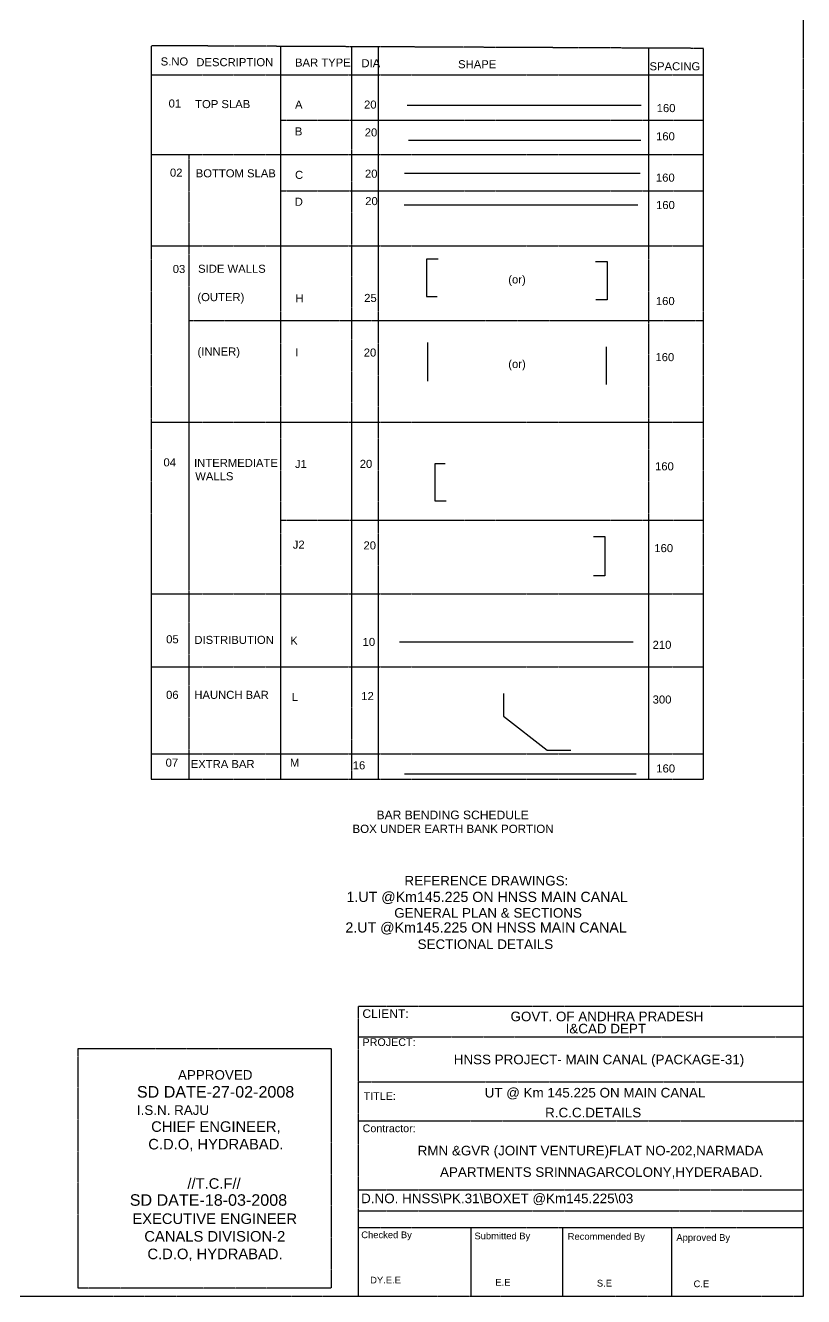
# Model space of a CAD drawing. Header units: millimetres. Extents: x -494 to 19383, y 2602 to 13183.
# Drawn here: x 15329 to 19383, y 2602 to 9225 of the extents above; entities that cross this region are included whole.
import ezdxf

# ---------------------------------------------------------------- set-up
doc = ezdxf.new("R2010")
doc.units = ezdxf.units.MM
doc.header["$MEASUREMENT"] = 0
doc.linetypes.add('PHANTOM', pattern=[2.5, 1.25, -0.25, 0.25, -0.25, 0.25, -0.25])
for name, color, linetype in [('DWG', 7, 'Continuous'), ('TXT', 7, 'Continuous'), ('TXT @ 1', 7, 'Continuous')]:
    doc.layers.add(name, color=color, linetype=linetype)
doc.styles.add('Notes', font='arial.ttf', dxfattribs={"height": 0.1})

msp = doc.modelspace()

# ---------------------------------------------------------------- linework, layer by layer
at = {"layer": 'DWG'}
for points in [[(17317.1, 8810), (18537.7, 8810)], [(17324.5, 8627.7), (18535.3, 8627.7)], [(17304.8, 8455.3), (18532.8, 8455.3)], [(17302.3, 8290.2), (18520.5, 8290.2)], [(17479.8, 8007.6), (17418.1, 8007.6), (17418.1, 7813), (17474.8, 7813)], [(18298.5, 7995.3), (18360.1, 7995.3), (18360.1, 7795.8), (18300.9, 7795.8)], [(17423, 7573.4), (17423, 7371.4)], [(18355.1, 7551.3), (18355.1, 7354.2)], [(17516.6, 6941.1), (17462.3, 6941.1), (17462.3, 6749), (17521.5, 6749)], [(18288.4, 6561.8), (18347.6, 6561.8), (18347.6, 6357.4), (18288.4, 6357.4)], [(17277.4, 6013.3), (18495.6, 6013.3)], [(17820, 5743.8), (17820, 5625.6), (18046.9, 5448.2), (18170.2, 5448.2)], [(17304.6, 5325), (18510.5, 5325)]]:
    msp.add_lwpolyline(points, dxfattribs=at)
at = {"layer": 'TXT', "linetype": 'PHANTOM'}
for p, q in [((17065.8, 3956.1), (19383.5, 3956.1)), ((17064.7, 3721.3), (19381.6, 3721.3)), ((17064.8, 3517), (19381, 3517)), ((17064.6, 3158.5), (19376.8, 3158.5)), ((17064.6, 3048.1), (19378.5, 3048.1)), ((17064.1, 2961.4), (19378.8, 2961.4)), ((17650.3, 2961.6), (17650.3, 2602.8)), ((18127.5, 2961.6), (18127.5, 2602.8)), ((18695.8, 2961.6), (18695.8, 2602.1))]:
    msp.add_line(p, q, dxfattribs=at)
for points in [[(19381.6, 2602), (-494.1, 2602), (-494.1, 13182.9), (19381.6, 13182.9)], [(18861.3, 9105.7), (15984.1, 9119.6), (15984.1, 5297.4), (18861.3, 5297.4)], [(17064.6, 4114.5), (19381.6, 4114.5), (19381.6, 2602), (17064.6, 2602)], [(15604.2, 3895.4), (16922.3, 3895.4), (16922.3, 2646.5), (15604.2, 2646.5)]]:
    msp.add_lwpolyline(points, close=True, dxfattribs=at)
for points in [[(16659.3, 5297.4), (16659.3, 9116.3)], [(17027.2, 9114.5), (17027.2, 5297.4)], [(17168.4, 5297.4), (17168.4, 9113.9)], [(18575.2, 9107.1), (18575.2, 5297.4)], [(15984.1, 8967.4), (18861.3, 8967.4)], [(16659.3, 8731.2), (18861.3, 8731.2)], [(15984.1, 8552.4), (18861.3, 8552.4)], [(16179.7, 8552.4), (16179.7, 5297.4)], [(16659.3, 8363.4), (18861.3, 8363.4)], [(15984.1, 8077.1), (18861.3, 8077.1)], [(16179.7, 7687.7), (18861.3, 7687.7)], [(15984.1, 7157.8), (18861.3, 7157.8)], [(16659.3, 6647), (18861.3, 6647)], [(15984.1, 6264), (18861.3, 6264)], [(15984.1, 5882.6), (18861.3, 5882.6)], [(15984.1, 5429.7), (18861.3, 5429.7)]]:
    msp.add_lwpolyline(points, dxfattribs=at)

# ---------------------------------------------------------------- texts
at = {"layer": 'TXT @ 1', "linetype": 'PHANTOM', "style": 'Notes'}
for s, height, p in [('S.NO', 42, (16033.4, 9016.6)), ('DESCRIPTION', 42, (16219.3, 9013)), ('BAR TYPE', 42, (16733.5, 9011)), ('DIA', 42, (17079.5, 9007.5)), ('SHAPE', 42, (17583.3, 9002.3)), ('SPACING', 42, (18580.9, 8991.5)), ('01', 42, (16074.8, 8797.7)), ('TOP SLAB', 42, (16213.3, 8794.5)), ('A', 42, (16733.6, 8791.7)), ('20', 42, (17093.2, 8792)), ('160', 42, (18618, 8773.6)), ('B', 42, (16732.6, 8652.2)), ('20', 42, (17096.9, 8647)), ('160', 42, (18614.8, 8626.7)), ('02', 42, (16081.9, 8437.4)), ('BOTTOM SLAB', 42, (16216.3, 8433.8)), ('C', 42, (16733.7, 8425.7)), ('20', 42, (17098, 8431.9)), ('160', 42, (18614, 8411.3)), ('D', 42, (16732.2, 8285.5)), ('20', 42, (17099.2, 8289)), ('160', 42, (18614.9, 8268.6)), ('03', 42, (16096.4, 7935.3)), ('SIDE WALLS', 42, (16228.7, 7936.5)), ('(or)', 42, (17844.6, 7880.7)), ('(OUTER)', 42, (16224.9, 7788.8)), ('H', 42, (16735.4, 7782.8)), ('25', 42, (17094, 7784.4)), ('160', 42, (18613.8, 7768.3)), ('(INNER)', 42, (16225.3, 7505.2)), ('I', 42, (16735.2, 7501)), ('20', 42, (17091.7, 7499.8)), ('(or)', 42, (17844.6, 7440.3)), ('160', 42, (18611.6, 7476)), ('04', 42, (16048, 6927.7)), ('INTERMEDIATE ', 42, (16207.6, 6924.7)), ('J1', 42, (16733.3, 6919.4)), ('20', 42, (17070.8, 6919.9)), ('WALLS', 42, (16213.6, 6855.4)), ('160', 42, (18609.4, 6907.1)), ('J2', 42, (16721.7, 6499)), ('20', 42, (17090.2, 6495)), ('160', 42, (18605.7, 6480.9)), ('05', 42, (16062.1, 6006.1)), ('DISTRIBUTION', 42, (16209.2, 6002.7)), ('K', 42, (16708.7, 5998.4)), ('10', 42, (17085.9, 5992.1)), ('210', 42, (18596.8, 5977)), ('06', 42, (16061.6, 5716.4)), ('HAUNCH BAR', 42, (16208.8, 5716.4)), ('L', 42, (16715.9, 5705.2)), ('12', 42, (17078.8, 5710.1)), ('300', 42, (18597.1, 5692)), ('07', 42, (16059.3, 5363.2)), ('EXTRA BAR', 42, (16190.2, 5355.9)), ('M', 42, (16707.1, 5362.9)), ('16', 42, (17034.3, 5349.1)), ('160', 42, (18616, 5332.7)), ('BAR BENDING SCHEDULE', 45, (17158.4, 5089.1)), ('BOX UNDER EARTH BANK PORTION', 43, (17033, 5017.7)), ('REFERENCE DRAWINGS:', 50, (17303.9, 4743.9)), ('1.UT @Km145.225 ON HNSS MAIN CANAL', 53, (17001.9, 4658.1)), ('GENERAL PLAN & SECTIONS', 50, (17250.5, 4576.2)), ('2.UT @Km145.225 ON HNSS MAIN CANAL', 53, (16996.2, 4498.9)), ('SECTIONAL DETAILS', 50, (17372.4, 4413)), ('CLIENT:', 45, (17084.8, 4053.9)), ('GOVT. OF ANDHRA PRADESH', 50, (17856.5, 4036.7)), ('I&CAD DEPT', 50, (18143.6, 3973.3)), ('PROJECT:', 40, (17085.2, 3907.7)), ('HNSS PROJECT- MAIN CANAL (PACKAGE-31)', 50, (17560.7, 3812.4)), ('TITLE:', 40, (17091.2, 3626.8)), ('UT @ Km 145.225 ON MAIN CANAL', 50, (17721.7, 3639.3)), ('R.C.C.DETAILS', 50, (18036.8, 3535.7)), ('Contractor:', 40, (17085.8, 3458.6)), ('RMN &GVR (JOINT VENTURE)FLAT NO-202,NARMADA', 50, (17372.7, 3337.5)), ('APARTMENTS SRINNAGARCOLONY,HYDERABAD.', 50, (17489.1, 3225.7)), ('D.NO. HNSS\\PK.31\\BOXET @Km145.225\\03', 50, (17078.1, 3088.5)), ('Checked By', 35, (17078.7, 2906.3)), ('Submitted By', 35, (17668.4, 2900.5)), ('Recommended By', 35, (18154.5, 2897.7)), ('Approved By', 35, (18720.7, 2892.4)), ('DY.E.E', 35, (17125.1, 2670.3)), ('E.E', 35, (17777.4, 2659)), ('S.E', 35, (18306.4, 2654.2)), ('C.E', 35, (18810.4, 2650.8))]:
    msp.add_text(s, height=height, dxfattribs=at).set_placement(p)
at = {"layer": 'TXT @ 1', "attachment_point": 1, "style": 'Notes'}
for s, insert, char_height, width in [('\\pi216.15723;APPROVED\\P\\pi2.13267;{\\H1.2x;SD DATE-27-02-2008 \\P\\pi226.21862;}I.S.N. RAJU \\P\\pi76.44884;{\\H1.1x;CHIEF ENGINEER, \\P\\pi61.42326;C.D.O, HYDRABAD.}', (15907.5, 3782), 50, 816.762), ('\\pi290.15051;//T.C.F// \\P\\pi428.86982;\\P\\pi3.31388;EXECUTIVE ENGINEER\\P\\pi65.61095;CANALS DIVISION-2\\P\\pi81.91211;C.D.O, HYDRABAD.', (15882.7, 3218.5), 55, 857.74), ('\\pi2.13267;{\\H1.2x;SD DATE-18-03-2008 }', (15870.3, 3135.1), 50, 816.762)]:
    msp.add_mtext(s, dxfattribs=dict(at, insert=insert, char_height=char_height, width=width))

doc.saveas('drawing.dxf')
